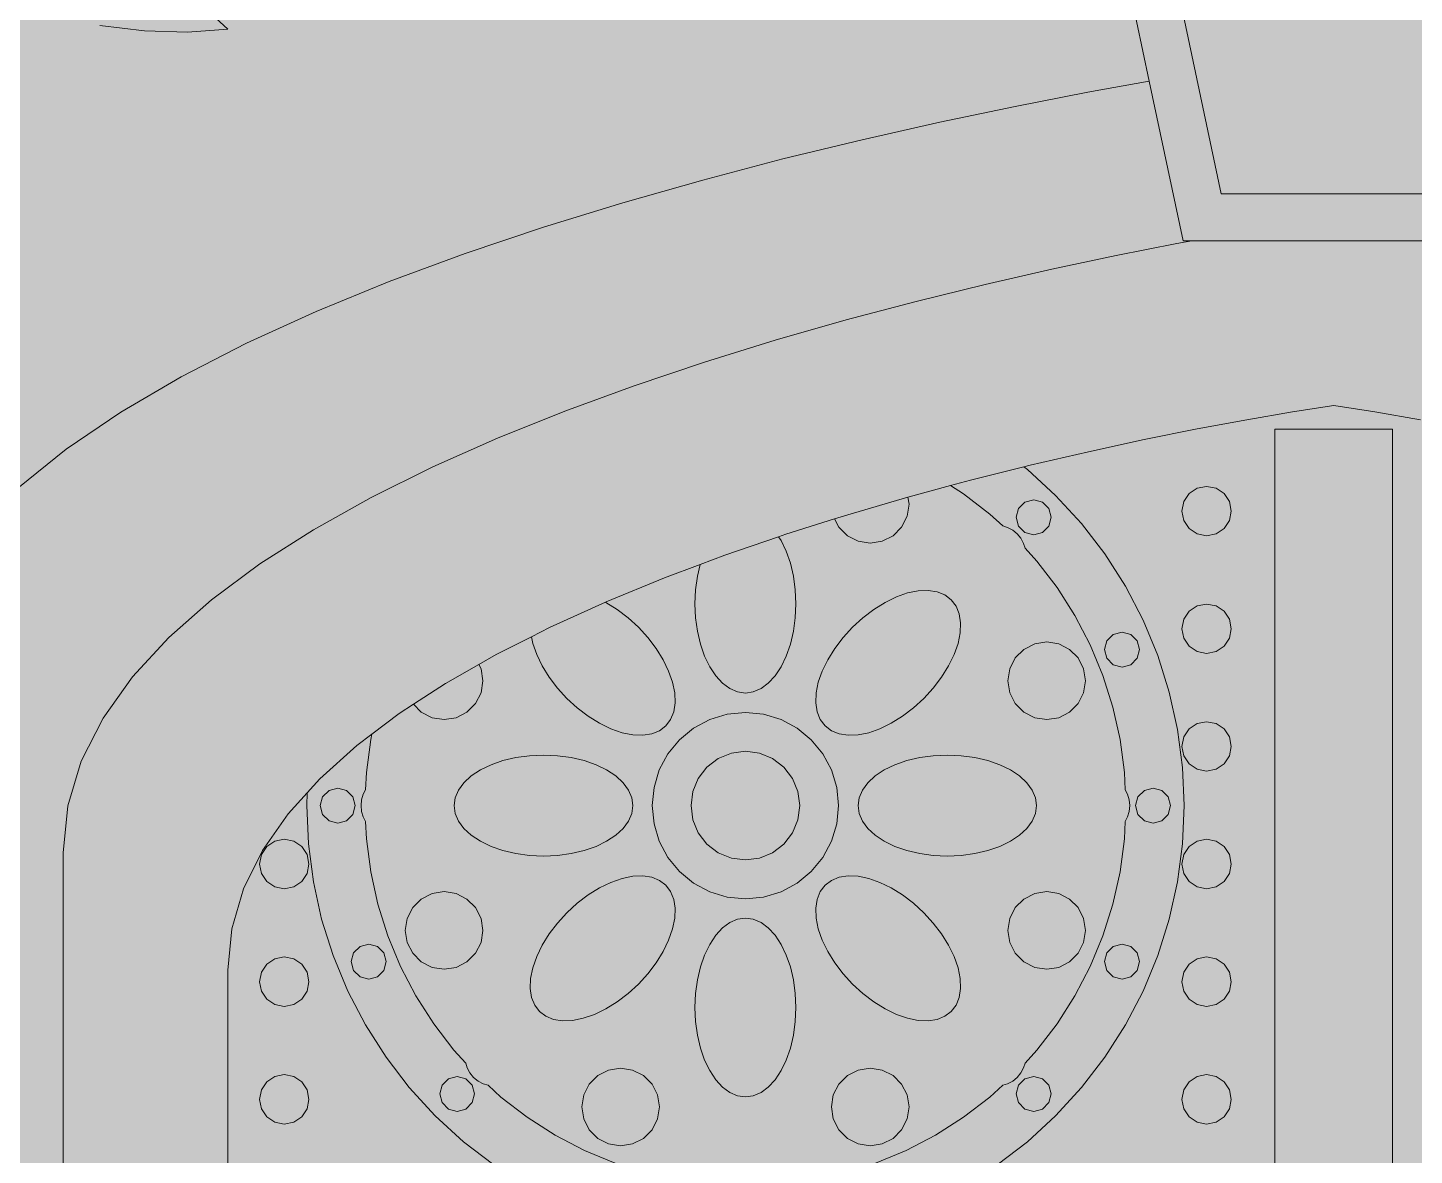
# Model space of a CAD drawing. Header units: millimetres. Extents: x -2412 to 16214, y -1176 to 12021.
# Drawn here: x 11214 to 12113, y 5086 to 5818 of the extents above; entities that cross this region are included whole.
import ezdxf

# ---------------------------------------------------------------- set-up
doc = ezdxf.new("R2010")
doc.units = ezdxf.units.MM
for name, color, linetype, lineweight, true_color in [('00_WHITE_BACKGROUND', 7, 'Continuous', 18, 0xffffff), ('02_CORNICES', 7, 'Continuous', 18, 0x000000), ('03_FRAMES_DOORS', 7, 'Continuous', 18, 0x000000), ('06_ORNAMENT', 7, 'Continuous', 18, 0x000000)]:
    doc.layers.add(name, color=color, linetype=linetype, lineweight=lineweight, true_color=true_color)

msp = doc.modelspace()

# ---------------------------------------------------------------- linework, layer by layer
at = {"layer": '00_WHITE_BACKGROUND', "lineweight": 18, "true_color": 0xffffff}
msp.add_solid([(-2412.2137, -1175.5725), (16213.7405, -1175.5725), (-2412.2137, 12015.2672), (16213.7405, 12015.2672)], dxfattribs=at)
at = {"layer": '02_CORNICES', "color": 7, "lineweight": 18, "true_color": 0x000000}
msp.add_lwpolyline([(11947.6489, 5938.9313), (11908.3969, 5938.9313), (11941.4198, 5782.9924), (11963.3588, 5679.3893)], dxfattribs=at)
msp.add_lwpolyline([(11946.0763, 5908.3969), (11988.1069, 5709.9237), (12134.0305, 5709.9237), (12176.0611, 5908.3969)], close=True, dxfattribs=at)
at = {"layer": '03_FRAMES_DOORS', "color": 7, "lineweight": 18, "true_color": 0x000000}
for points in [[(11941.4198, 5782.9924), (11901.542, 5775.8015), (11854.5038, 5766.6412), (11805.542, 5756.3664), (11755.1298, 5744.9924), (11703.7252, 5732.5038), (11651.8015, 5718.8702), (11599.8321, 5704.1069), (11548.2901, 5688.1985), (11497.6336, 5671.145), (11448.3359, 5652.9313), (11400.855, 5633.5573), (11355.6794, 5613.0076), (11313.2672, 5591.2672), (11274.0916, 5568.3511), (11238.6107, 5544.229), (11207.313, 5518.916), (11180.6412, 5492.3969), (11159.0992, 5464.6565), (11143.1145, 5435.6794), (11133.1908, 5405.4809), (11129.771, 5374.0458), (11129.771, 4473.2824), (11236.6412, 4473.2824)], [(11969.0992, 5679.3893), (11959.374, 5677.6183), (11919.8473, 5669.8473), (11878.2137, 5661.0076), (11834.8702, 5651.1145), (11790.229, 5640.1374), (11744.7328, 5628.0916), (11698.7786, 5614.9466), (11652.7634, 5600.7176), (11607.1298, 5585.374), (11562.2901, 5568.9313), (11518.6412, 5551.374), (11476.626, 5532.687), (11436.626, 5512.8702), (11399.084, 5491.9084), (11364.3969, 5469.8015), (11332.9924, 5446.5496), (11305.2824, 5422.1374), (11281.6794, 5396.5649), (11262.5954, 5369.8168), (11248.458, 5341.8779), (11239.6641, 5312.7634), (11236.6412, 5282.4427), (11236.6412, 4473.2824)], [(11963.3588, 5679.3893), (11969.0992, 5679.3893)], [(11969.0992, 5679.3893), (12153.0382, 5679.3893)], [(12117.3893, 5563.3435), (12087.771, 5568.3969), (12061.0687, 5572.5191), (12034.3664, 5568.3969), (12004.7481, 5563.3435), (11972.5496, 5557.374), (11938.1527, 5550.4733), (11901.9084, 5542.6107), (11864.1832, 5533.8168), (11860.0763, 5532.7786), (11825.3435, 5524.0611), (11812.5191, 5520.5954), (11785.7405, 5513.3435), (11784.8244, 5513.084), (11745.7405, 5501.6641)], [(11737.2672, 5498.9924), (11705.6947, 5489.0229), (11700.9313, 5487.374)], [(11665.9847, 5475.3893), (11650, 5469.4046), (11626.9466, 5460.7634), (11588.9618, 5445.145), (11588.5344, 5444.9618), (11552.3817, 5428.5344), (11540.5344, 5422.5496), (11517.5725, 5410.9313), (11506.4122, 5404.5649)], [(11484.9008, 5392.3053), (11463.9695, 5378.687), (11454.7176, 5372.6565)], [(11437.0382, 5359.2824), (11427.374, 5351.9847), (11403.2519, 5330.2901)], [(11395.0992, 5321.2519), (11382.7176, 5307.542), (11366.1069, 5283.771), (11353.7863, 5258.9466), (11346.1374, 5233.0534), (11343.5115, 5206.1069), (11343.5115, 4473.2824)]]:
    msp.add_lwpolyline(points, dxfattribs=at)
msp.add_lwpolyline([(12022.9008, 4473.2824), (12099.2366, 4473.2824), (12099.2366, 5557.2519), (12022.9008, 5557.2519)], close=True, dxfattribs=at)
at = {"layer": '06_ORNAMENT', "color": 7, "lineweight": 18, "true_color": 0x000000}
for points in [[(11260.5954, 5819.0382), (11289.5878, 5815.6641), (11317.3435, 5814.8397), (11343.5115, 5816.7939), (11323.0229, 5835.542)], [(11842.6565, 5079.8015), (11862.3664, 5094.916), (11880.6718, 5111.6947), (11897.4504, 5130), (11912.5649, 5149.7099), (11925.9084, 5170.6412), (11937.374, 5192.6718), (11946.8855, 5215.6183), (11954.3511, 5239.2977), (11959.7252, 5263.542), (11962.9618, 5288.1679), (11964.0458, 5312.9771), (11962.9618, 5337.7863), (11959.7252, 5362.4122), (11954.3511, 5386.6565), (11946.8855, 5410.3359), (11937.374, 5433.2824), (11925.9084, 5455.2977), (11912.5649, 5476.2443), (11897.4504, 5495.9542), (11880.6718, 5514.2595), (11862.3664, 5531.0382), (11860.0763, 5532.7786)], [(11763.8168, 5080.9924), (11783.7252, 5089.2366), (11802.8244, 5099.1756), (11820.9924, 5110.7481), (11838.0763, 5123.8626), (11846.3969, 5131.4962), (11849.4656, 5132.4427), (11852.8244, 5134.2443), (11855.7405, 5136.626), (11858.1221, 5139.542), (11859.9237, 5142.9008), (11860.8702, 5145.9695), (11868.5038, 5154.2901), (11881.6183, 5171.374), (11893.1908, 5189.542), (11903.1298, 5208.6412), (11911.374, 5228.5496), (11917.8473, 5249.084), (11922.5038, 5270.1069), (11925.313, 5291.4656), (11925.8168, 5302.7481), (11927.2977, 5305.5878), (11928.4122, 5309.2366), (11928.7786, 5312.9771), (11928.4122, 5316.7176), (11927.2977, 5320.3664), (11925.8168, 5323.2061), (11925.313, 5334.4885), (11922.5038, 5355.8473), (11917.8473, 5376.8702), (11911.374, 5397.4046), (11903.1298, 5417.313), (11893.1908, 5436.4122), (11881.6183, 5454.5802), (11868.5038, 5471.6641), (11860.8702, 5479.9847), (11859.9237, 5483.0534), (11858.1221, 5486.4122), (11855.7405, 5489.3282), (11852.8244, 5491.7099), (11849.4656, 5493.5115), (11846.3969, 5494.458), (11838.0763, 5502.0916), (11820.9924, 5515.2061), (11812.5191, 5520.5954)], [(11745.7405, 5501.6641), (11737.2672, 5498.9924), (11739.9847, 5493.6641), (11745.5573, 5488.0916), (11752.5802, 5484.5191), (11760.3664, 5483.2824), (11768.1527, 5484.5191), (11775.1756, 5488.0916), (11780.7481, 5493.6641), (11784.3206, 5500.687), (11785.5573, 5508.4733), (11784.8244, 5513.084)], [(11650, 5469.4046), (11648.2443, 5461.8779), (11647.0382, 5453.0382), (11646.6412, 5443.9695), (11647.0382, 5434.9008), (11648.2443, 5426.0611), (11650.2137, 5417.6641), (11652.9008, 5409.9084), (11656.229, 5403.0076), (11660.1374, 5397.0992), (11664.5191, 5392.3511), (11669.2672, 5388.8702), (11674.2595, 5386.7481), (11679.3893, 5386.0305), (11684.5191, 5386.7481), (11689.5115, 5388.8702), (11694.2595, 5392.3511), (11698.6412, 5397.0992), (11702.5496, 5403.0076), (11705.8779, 5409.9084), (11708.5649, 5417.6641), (11710.5344, 5426.0611), (11711.7405, 5434.9008), (11712.1374, 5443.9695), (11711.7405, 5453.0382), (11710.5344, 5461.8779), (11708.5649, 5470.2748), (11705.8779, 5478.0305), (11702.5496, 5484.9313), (11700.9313, 5487.374), (11665.9847, 5475.3893)], [(11540.5344, 5422.5496), (11541.4198, 5418.1985), (11543.9542, 5410.9466), (11547.5267, 5403.5725), (11552.0763, 5396.2443), (11557.4809, 5389.145), (11563.6031, 5382.4427), (11570.3053, 5376.3206), (11577.4046, 5370.916), (11584.7328, 5366.3664), (11592.1069, 5362.7939), (11599.3588, 5360.2595), (11606.2901, 5358.8397), (11612.7481, 5358.5802), (11618.5649, 5359.4809), (11623.6031, 5361.5115), (11627.7252, 5364.6412), (11630.855, 5368.7634), (11632.8855, 5373.8015), (11633.7863, 5379.6183), (11633.5267, 5386.0763), (11632.1069, 5393.0076), (11629.5725, 5400.2595), (11626, 5407.6336), (11621.4504, 5414.9618), (11616.0458, 5422.0611), (11609.9237, 5428.7634), (11603.2214, 5434.8855), (11596.1221, 5440.2901), (11588.7939, 5444.8397), (11588.5344, 5444.9618)], [(11463.9695, 5378.687), (11469.084, 5373.5725), (11476.1069, 5370), (11483.8931, 5368.7634), (11491.6794, 5370), (11498.7023, 5373.5725), (11504.2748, 5379.145), (11507.8473, 5386.1679), (11509.084, 5393.9542), (11507.8473, 5401.7405), (11506.4122, 5404.5649), (11484.9008, 5392.3053)], [(11454.7176, 5372.6565), (11437.0382, 5359.2824), (11436.2748, 5355.8473), (11433.4656, 5334.4885), (11432.9618, 5323.2061), (11431.4809, 5320.3664), (11430.3664, 5316.7176), (11430, 5312.9771), (11430.3664, 5309.2366), (11431.4809, 5305.5878), (11432.9618, 5302.7481), (11433.4656, 5291.4656), (11436.2748, 5270.1069), (11440.9313, 5249.084), (11447.4046, 5228.5496), (11455.6489, 5208.6412), (11465.5878, 5189.542), (11477.1603, 5171.374), (11490.2748, 5154.2901), (11497.9084, 5145.9695), (11498.855, 5142.9008), (11500.6565, 5139.542), (11503.0382, 5136.626), (11505.9542, 5134.2443), (11509.313, 5132.4427), (11512.3817, 5131.4962), (11520.7023, 5123.8626), (11537.7863, 5110.7481), (11555.9542, 5099.1756), (11575.0534, 5089.2366), (11594.9618, 5080.9924)], [(11403.2519, 5330.2901), (11395.0992, 5321.2519), (11394.7328, 5312.9771), (11395.8168, 5288.1679), (11399.0534, 5263.542), (11404.4275, 5239.2977), (11411.8931, 5215.6183), (11421.4046, 5192.6718), (11432.8702, 5170.6412), (11446.2137, 5149.7099), (11461.3282, 5130), (11478.1069, 5111.6947), (11496.4122, 5094.916), (11516.1221, 5079.8015)]]:
    msp.add_lwpolyline(points, dxfattribs=at)
for points in [[(11962.5954, 5504.0763), (11963.8168, 5497.9389), (11967.2977, 5492.7328), (11972.4885, 5489.2672), (11978.626, 5488.0458), (11984.7634, 5489.2672), (11989.9542, 5492.7328), (11993.4351, 5497.9389), (11994.6565, 5504.0763), (11993.4351, 5510.2137), (11989.9542, 5515.4046), (11984.7634, 5518.8855), (11978.626, 5520.1069), (11972.4885, 5518.8855), (11967.2977, 5515.4046), (11963.8168, 5510.2137)], [(11855.084, 5500.0153), (11856.6107, 5494.3359), (11860.7481, 5490.1985), (11866.4275, 5488.6718), (11872.0916, 5490.1985), (11876.2443, 5494.3359), (11877.7557, 5500.0153), (11876.2443, 5505.6794), (11872.0916, 5509.8321), (11866.4275, 5511.3435), (11860.7481, 5509.8321), (11856.6107, 5505.6794)], [(11724.9924, 5379.6183), (11725.8931, 5373.8015), (11727.9237, 5368.7634), (11731.0534, 5364.6412), (11735.1756, 5361.5115), (11740.2137, 5359.4809), (11746.0305, 5358.5802), (11752.4885, 5358.8397), (11759.4198, 5360.2595), (11766.6718, 5362.7939), (11774.0458, 5366.3664), (11781.374, 5370.916), (11788.4733, 5376.3206), (11795.1756, 5382.4427), (11801.2977, 5389.145), (11806.7023, 5396.2443), (11811.2519, 5403.5725), (11814.8244, 5410.9466), (11817.3588, 5418.1985), (11818.7634, 5425.1298), (11819.0382, 5431.5878), (11818.1374, 5437.4046), (11816.1069, 5442.4427), (11812.9771, 5446.5649), (11808.855, 5449.6947), (11803.8168, 5451.7252), (11798, 5452.626), (11791.542, 5452.3511), (11784.6107, 5450.9466), (11777.3588, 5448.4122), (11769.9847, 5444.8397), (11762.6565, 5440.2901), (11755.5573, 5434.8855), (11748.855, 5428.7634), (11742.7328, 5422.0611), (11737.3282, 5414.9618), (11732.7786, 5407.6336), (11729.2061, 5400.2595), (11726.6718, 5393.0076), (11725.2519, 5386.0763)], [(11962.5954, 5427.7405), (11963.8168, 5421.6031), (11967.2977, 5416.3969), (11972.4885, 5412.9313), (11978.626, 5411.7099), (11984.7634, 5412.9313), (11989.9542, 5416.3969), (11993.4351, 5421.6031), (11994.6565, 5427.7405), (11993.4351, 5433.8779), (11989.9542, 5439.0687), (11984.7634, 5442.5496), (11978.626, 5443.771), (11972.4885, 5442.5496), (11967.2977, 5439.0687), (11963.8168, 5433.8779)], [(11912.4275, 5414.1985), (11913.9389, 5408.5344), (11918.0916, 5404.3817), (11923.7557, 5402.855), (11929.4198, 5404.3817), (11933.5725, 5408.5344), (11935.0992, 5414.1985), (11933.5725, 5419.8626), (11929.4198, 5424.0153), (11923.7557, 5425.5267), (11918.0916, 5424.0153), (11913.9389, 5419.8626)], [(11849.6947, 5393.9542), (11850.9313, 5386.1679), (11854.5038, 5379.145), (11860.0763, 5373.5725), (11867.0992, 5370), (11874.8855, 5368.7634), (11882.6718, 5370), (11889.6947, 5373.5725), (11895.2672, 5379.145), (11898.8397, 5386.1679), (11900.0763, 5393.9542), (11898.8397, 5401.7405), (11895.2672, 5408.7634), (11889.6947, 5414.3359), (11882.6718, 5417.9084), (11874.8855, 5419.145), (11867.0992, 5417.9084), (11860.0763, 5414.3359), (11854.5038, 5408.7634), (11850.9313, 5401.7405)], [(11618.9313, 5312.9771), (11620.0916, 5301.1756), (11623.5267, 5289.8473), (11629.1145, 5279.3893), (11636.6412, 5270.229), (11645.8015, 5262.7023), (11656.2595, 5257.1145), (11667.5878, 5253.6794), (11679.3893, 5252.5191), (11691.1908, 5253.6794), (11702.5191, 5257.1145), (11712.9771, 5262.7023), (11722.1374, 5270.229), (11729.6641, 5279.3893), (11735.2519, 5289.8473), (11738.687, 5301.1756), (11739.8473, 5312.9771), (11738.687, 5324.7786), (11735.2519, 5336.1069), (11729.6641, 5346.5649), (11722.1374, 5355.7252), (11712.9771, 5363.2519), (11702.5191, 5368.8397), (11691.1908, 5372.2748), (11679.3893, 5373.4351), (11667.5878, 5372.2748), (11656.2595, 5368.8397), (11645.8015, 5363.2519), (11636.6412, 5355.7252), (11629.1145, 5346.5649), (11623.5267, 5336.1069), (11620.0916, 5324.7786)], [(11962.5954, 5351.4046), (11963.8168, 5345.2672), (11967.2977, 5340.0611), (11972.4885, 5336.5954), (11978.626, 5335.374), (11984.7634, 5336.5954), (11989.9542, 5340.0611), (11993.4351, 5345.2672), (11994.6565, 5351.4046), (11993.4351, 5357.542), (11989.9542, 5362.7328), (11984.7634, 5366.2137), (11978.626, 5367.4351), (11972.4885, 5366.2137), (11967.2977, 5362.7328), (11963.8168, 5357.542)], [(11490.458, 5312.9771), (11491.1756, 5307.8473), (11493.2977, 5302.855), (11496.7786, 5298.1069), (11501.5267, 5293.7252), (11507.4351, 5289.8168), (11514.3359, 5286.4885), (11522.0916, 5283.8015), (11530.4885, 5281.8321), (11539.3282, 5280.626), (11548.3969, 5280.229), (11557.4656, 5280.626), (11566.3053, 5281.8321), (11574.7023, 5283.8015), (11582.458, 5286.4885), (11589.3588, 5289.8168), (11595.2672, 5293.7252), (11600.0153, 5298.1069), (11603.4962, 5302.855), (11605.6183, 5307.8473), (11606.3359, 5312.9771), (11605.6183, 5318.1069), (11603.4962, 5323.0992), (11600.0153, 5327.8473), (11595.2672, 5332.229), (11589.3588, 5336.1374), (11582.458, 5339.4656), (11574.7023, 5342.1527), (11566.3053, 5344.1221), (11557.4656, 5345.3282), (11548.3969, 5345.7252), (11539.3282, 5345.3282), (11530.4885, 5344.1221), (11522.0916, 5342.1527), (11514.3359, 5339.4656), (11507.4351, 5336.1374), (11501.5267, 5332.229), (11496.7786, 5327.8473), (11493.2977, 5323.0992), (11491.1756, 5318.1069)], [(11644.1221, 5312.9771), (11645.3282, 5303.8473), (11648.8397, 5295.3435), (11654.458, 5288.0458), (11661.7557, 5282.4275), (11670.2595, 5278.916), (11679.3893, 5277.7099), (11688.5191, 5278.916), (11697.0229, 5282.4275), (11704.3206, 5288.0458), (11709.9389, 5295.3435), (11713.4504, 5303.8473), (11714.6565, 5312.9771), (11713.4504, 5322.1069), (11709.9389, 5330.6107), (11704.3206, 5337.9084), (11697.0229, 5343.5267), (11688.5191, 5347.0382), (11679.3893, 5348.2443), (11670.2595, 5347.0382), (11661.7557, 5343.5267), (11654.458, 5337.9084), (11648.8397, 5330.6107), (11645.3282, 5322.1069)], [(11752.4427, 5312.9771), (11753.1603, 5307.8473), (11755.2824, 5302.855), (11758.7634, 5298.1069), (11763.5115, 5293.7252), (11769.4198, 5289.8168), (11776.3206, 5286.4885), (11784.0763, 5283.8015), (11792.4733, 5281.8321), (11801.313, 5280.626), (11810.3817, 5280.229), (11819.4504, 5280.626), (11828.2901, 5281.8321), (11836.687, 5283.8015), (11844.4427, 5286.4885), (11851.3435, 5289.8168), (11857.2519, 5293.7252), (11862, 5298.1069), (11865.4809, 5302.855), (11867.6031, 5307.8473), (11868.3206, 5312.9771), (11867.6031, 5318.1069), (11865.4809, 5323.0992), (11862, 5327.8473), (11857.2519, 5332.229), (11851.3435, 5336.1374), (11844.4427, 5339.4656), (11836.687, 5342.1527), (11828.2901, 5344.1221), (11819.4504, 5345.3282), (11810.3817, 5345.7252), (11801.313, 5345.3282), (11792.4733, 5344.1221), (11784.0763, 5342.1527), (11776.3206, 5339.4656), (11769.4198, 5336.1374), (11763.5115, 5332.229), (11758.7634, 5327.8473), (11755.2824, 5323.0992), (11753.1603, 5318.1069)], [(11403.5573, 5312.9771), (11405.0687, 5307.313), (11409.2214, 5303.1603), (11414.8855, 5301.6336), (11420.5496, 5303.1603), (11424.7023, 5307.313), (11426.229, 5312.9771), (11424.7023, 5318.6412), (11420.5496, 5322.7939), (11414.8855, 5324.3053), (11409.2214, 5322.7939), (11405.0687, 5318.6412)], [(11932.5649, 5312.9771), (11934.0763, 5307.313), (11938.229, 5303.1603), (11943.8931, 5301.6336), (11949.5573, 5303.1603), (11953.7099, 5307.313), (11955.2366, 5312.9771), (11953.7099, 5318.6412), (11949.5573, 5322.7939), (11943.8931, 5324.3053), (11938.229, 5322.7939), (11934.0763, 5318.6412)], [(11364.1221, 5275.0687), (11365.3435, 5268.9313), (11368.8244, 5263.7252), (11374.0153, 5260.2595), (11380.1527, 5259.0382), (11386.2901, 5260.2595), (11391.4809, 5263.7252), (11394.9618, 5268.9313), (11396.1832, 5275.0687), (11394.9618, 5281.2061), (11391.4809, 5286.3969), (11386.2901, 5289.8779), (11380.1527, 5291.0992), (11374.0153, 5289.8779), (11368.8244, 5286.3969), (11365.3435, 5281.2061)], [(11962.5954, 5275.0687), (11963.8168, 5268.9313), (11967.2977, 5263.7252), (11972.4885, 5260.2595), (11978.626, 5259.0382), (11984.7634, 5260.2595), (11989.9542, 5263.7252), (11993.4351, 5268.9313), (11994.6565, 5275.0687), (11993.4351, 5281.2061), (11989.9542, 5286.3969), (11984.7634, 5289.8779), (11978.626, 5291.0992), (11972.4885, 5289.8779), (11967.2977, 5286.3969), (11963.8168, 5281.2061)], [(11539.7405, 5194.3664), (11540.6412, 5188.5496), (11542.6718, 5183.5115), (11545.8015, 5179.3893), (11549.9237, 5176.2595), (11554.9618, 5174.229), (11560.7786, 5173.3282), (11567.2366, 5173.6031), (11574.1679, 5175.0076), (11581.4198, 5177.542), (11588.7939, 5181.1145), (11596.1221, 5185.6641), (11603.2214, 5191.0687), (11609.9237, 5197.1908), (11616.0458, 5203.8931), (11621.4504, 5210.9924), (11626, 5218.3206), (11629.5725, 5225.6947), (11632.1069, 5232.9466), (11633.5267, 5239.8779), (11633.7863, 5246.3359), (11632.8855, 5252.1527), (11630.855, 5257.1908), (11627.7252, 5261.313), (11623.6031, 5264.4427), (11618.5649, 5266.4733), (11612.7481, 5267.374), (11606.2901, 5267.1145), (11599.3588, 5265.6947), (11592.1069, 5263.1603), (11584.7328, 5259.5878), (11577.4046, 5255.0382), (11570.3053, 5249.6336), (11563.6031, 5243.5115), (11557.4809, 5236.8092), (11552.0763, 5229.7099), (11547.5267, 5222.3817), (11543.9542, 5215.0076), (11541.4198, 5207.7557), (11540.0153, 5200.8244)], [(11724.9924, 5246.3359), (11725.2519, 5239.8779), (11726.6718, 5232.9466), (11729.2061, 5225.6947), (11732.7786, 5218.3206), (11737.3282, 5210.9924), (11742.7328, 5203.8931), (11748.855, 5197.1908), (11755.5573, 5191.0687), (11762.6565, 5185.6641), (11769.9847, 5181.1145), (11777.3588, 5177.542), (11784.6107, 5175.0076), (11791.542, 5173.6031), (11798, 5173.3282), (11803.8168, 5174.229), (11808.855, 5176.2595), (11812.9771, 5179.3893), (11816.1069, 5183.5115), (11818.1374, 5188.5496), (11819.0382, 5194.3664), (11818.7634, 5200.8244), (11817.3588, 5207.7557), (11814.8244, 5215.0076), (11811.2519, 5222.3817), (11806.7023, 5229.7099), (11801.2977, 5236.8092), (11795.1756, 5243.5115), (11788.4733, 5249.6336), (11781.374, 5255.0382), (11774.0458, 5259.5878), (11766.6718, 5263.1603), (11759.4198, 5265.6947), (11752.4885, 5267.1145), (11746.0305, 5267.374), (11740.2137, 5266.4733), (11735.1756, 5264.4427), (11731.0534, 5261.313), (11727.9237, 5257.1908), (11725.8931, 5252.1527)], [(11458.7023, 5232), (11459.9389, 5224.2137), (11463.5115, 5217.1908), (11469.084, 5211.6183), (11476.1069, 5208.0458), (11483.8931, 5206.8092), (11491.6794, 5208.0458), (11498.7023, 5211.6183), (11504.2748, 5217.1908), (11507.8473, 5224.2137), (11509.084, 5232), (11507.8473, 5239.7863), (11504.2748, 5246.8092), (11498.7023, 5252.3817), (11491.6794, 5255.9542), (11483.8931, 5257.1908), (11476.1069, 5255.9542), (11469.084, 5252.3817), (11463.5115, 5246.8092), (11459.9389, 5239.7863)], [(11849.6947, 5232), (11850.9313, 5224.2137), (11854.5038, 5217.1908), (11860.0763, 5211.6183), (11867.0992, 5208.0458), (11874.8855, 5206.8092), (11882.6718, 5208.0458), (11889.6947, 5211.6183), (11895.2672, 5217.1908), (11898.8397, 5224.2137), (11900.0763, 5232), (11898.8397, 5239.7863), (11895.2672, 5246.8092), (11889.6947, 5252.3817), (11882.6718, 5255.9542), (11874.8855, 5257.1908), (11867.0992, 5255.9542), (11860.0763, 5252.3817), (11854.5038, 5246.8092), (11850.9313, 5239.7863)], [(11646.6412, 5181.9847), (11647.0382, 5172.916), (11648.2443, 5164.0763), (11650.2137, 5155.6794), (11652.9008, 5147.9237), (11656.229, 5141.0229), (11660.1374, 5135.1145), (11664.5191, 5130.3664), (11669.2672, 5126.8855), (11674.2595, 5124.7634), (11679.3893, 5124.0458), (11684.5191, 5124.7634), (11689.5115, 5126.8855), (11694.2595, 5130.3664), (11698.6412, 5135.1145), (11702.5496, 5141.0229), (11705.8779, 5147.9237), (11708.5649, 5155.6794), (11710.5344, 5164.0763), (11711.7405, 5172.916), (11712.1374, 5181.9847), (11711.7405, 5191.0534), (11710.5344, 5199.8931), (11708.5649, 5208.2901), (11705.8779, 5216.0458), (11702.5496, 5222.9466), (11698.6412, 5228.855), (11694.2595, 5233.6031), (11689.5115, 5237.084), (11684.5191, 5239.2061), (11679.3893, 5239.9237), (11674.2595, 5239.2061), (11669.2672, 5237.084), (11664.5191, 5233.6031), (11660.1374, 5228.855), (11656.229, 5222.9466), (11652.9008, 5216.0458), (11650.2137, 5208.2901), (11648.2443, 5199.8931), (11647.0382, 5191.0534)], [(11423.6794, 5211.7557), (11425.2061, 5206.0916), (11429.3588, 5201.9389), (11435.0229, 5200.4275), (11440.687, 5201.9389), (11444.8397, 5206.0916), (11446.3511, 5211.7557), (11444.8397, 5217.4198), (11440.687, 5221.5725), (11435.0229, 5223.0992), (11429.3588, 5221.5725), (11425.2061, 5217.4198)], [(11912.4275, 5211.7557), (11913.9389, 5206.0916), (11918.0916, 5201.9389), (11923.7557, 5200.4275), (11929.4198, 5201.9389), (11933.5725, 5206.0916), (11935.0992, 5211.7557), (11933.5725, 5217.4198), (11929.4198, 5221.5725), (11923.7557, 5223.0992), (11918.0916, 5221.5725), (11913.9389, 5217.4198)], [(11364.1221, 5198.7328), (11365.3435, 5192.5954), (11368.8244, 5187.3893), (11374.0153, 5183.9237), (11380.1527, 5182.7023), (11386.2901, 5183.9237), (11391.4809, 5187.3893), (11394.9618, 5192.5954), (11396.1832, 5198.7328), (11394.9618, 5204.8702), (11391.4809, 5210.0611), (11386.2901, 5213.542), (11380.1527, 5214.7634), (11374.0153, 5213.542), (11368.8244, 5210.0611), (11365.3435, 5204.8702)], [(11962.5954, 5198.7328), (11963.8168, 5192.5954), (11967.2977, 5187.3893), (11972.4885, 5183.9237), (11978.626, 5182.7023), (11984.7634, 5183.9237), (11989.9542, 5187.3893), (11993.4351, 5192.5954), (11994.6565, 5198.7328), (11993.4351, 5204.8702), (11989.9542, 5210.0611), (11984.7634, 5213.542), (11978.626, 5214.7634), (11972.4885, 5213.542), (11967.2977, 5210.0611), (11963.8168, 5204.8702)], [(11364.1221, 5122.3969), (11365.3435, 5116.2595), (11368.8244, 5111.0534), (11374.0153, 5107.5878), (11380.1527, 5106.3664), (11386.2901, 5107.5878), (11391.4809, 5111.0534), (11394.9618, 5116.2595), (11396.1832, 5122.3969), (11394.9618, 5128.5344), (11391.4809, 5133.7252), (11386.2901, 5137.2061), (11380.1527, 5138.4275), (11374.0153, 5137.2061), (11368.8244, 5133.7252), (11365.3435, 5128.5344)], [(11481.0229, 5125.9389), (11482.5344, 5120.2748), (11486.687, 5116.1221), (11492.3511, 5114.6107), (11498.0305, 5116.1221), (11502.1679, 5120.2748), (11503.6947, 5125.9389), (11502.1679, 5131.6183), (11498.0305, 5135.7557), (11492.3511, 5137.2824), (11486.687, 5135.7557), (11482.5344, 5131.6183)], [(11573.2214, 5117.4809), (11574.458, 5109.6947), (11578.0305, 5102.6718), (11583.6031, 5097.0992), (11590.626, 5093.5267), (11598.4122, 5092.2901), (11606.1985, 5093.5267), (11613.2214, 5097.0992), (11618.7939, 5102.6718), (11622.3664, 5109.6947), (11623.6031, 5117.4809), (11622.3664, 5125.2672), (11618.7939, 5132.2901), (11613.2214, 5137.8626), (11606.1985, 5141.4351), (11598.4122, 5142.6718), (11590.626, 5141.4351), (11583.6031, 5137.8626), (11578.0305, 5132.2901), (11574.458, 5125.2672)], [(11735.1756, 5117.4809), (11736.4122, 5109.6947), (11739.9847, 5102.6718), (11745.5573, 5097.0992), (11752.5802, 5093.5267), (11760.3664, 5092.2901), (11768.1527, 5093.5267), (11775.1756, 5097.0992), (11780.7481, 5102.6718), (11784.3206, 5109.6947), (11785.5573, 5117.4809), (11784.3206, 5125.2672), (11780.7481, 5132.2901), (11775.1756, 5137.8626), (11768.1527, 5141.4351), (11760.3664, 5142.6718), (11752.5802, 5141.4351), (11745.5573, 5137.8626), (11739.9847, 5132.2901), (11736.4122, 5125.2672)], [(11855.084, 5125.9389), (11856.6107, 5120.2748), (11860.7481, 5116.1221), (11866.4275, 5114.6107), (11872.0916, 5116.1221), (11876.2443, 5120.2748), (11877.7557, 5125.9389), (11876.2443, 5131.6183), (11872.0916, 5135.7557), (11866.4275, 5137.2824), (11860.7481, 5135.7557), (11856.6107, 5131.6183)], [(11962.5954, 5122.3969), (11963.8168, 5116.2595), (11967.2977, 5111.0534), (11972.4885, 5107.5878), (11978.626, 5106.3664), (11984.7634, 5107.5878), (11989.9542, 5111.0534), (11993.4351, 5116.2595), (11994.6565, 5122.3969), (11993.4351, 5128.5344), (11989.9542, 5133.7252), (11984.7634, 5137.2061), (11978.626, 5138.4275), (11972.4885, 5137.2061), (11967.2977, 5133.7252), (11963.8168, 5128.5344)]]:
    msp.add_lwpolyline(points, close=True, dxfattribs=at)

doc.saveas('drawing.dxf')
